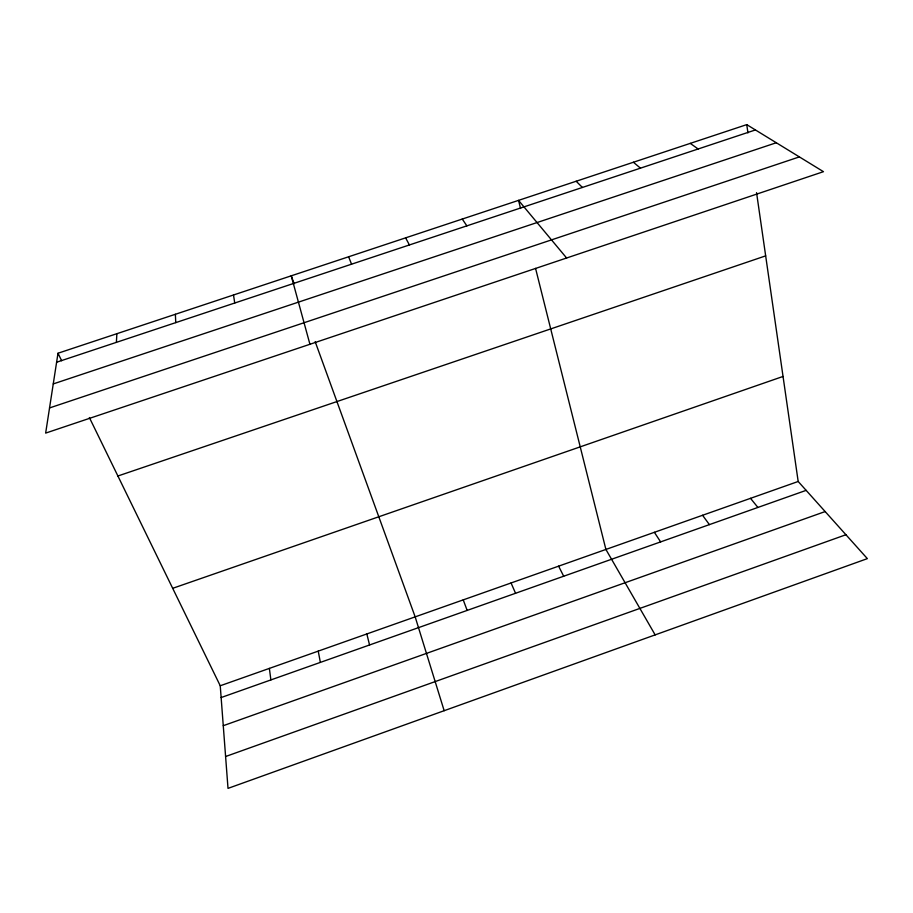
<?xml version="1.0" encoding="UTF-8"?>
<svg xmlns="http://www.w3.org/2000/svg" width="913" height="913" viewBox="0 0 913 913"><rect width="100%" height="100%" fill="white"/><g stroke="black" fill="none" stroke-linecap="round" stroke-linejoin="round"><path stroke-width="1.37" d="M116.385 342.364L116.875 333.69M57.998 353.24L45.65 433.104L823.458 171.678L746.754 124.625L57.998 353.24L61.662 360.749M225.602 756.523L845.929 534.733M223.263 725.698L825.147 511.565M220.238 685.766L798.179 481.482L867.35 558.63L228.01 788.375L220.238 685.766L89.371 417.538M221.129 697.543L806.145 490.361M172.694 588.314L783.046 376.453M117.891 476.004L765.665 255.868M49.542 407.94L799.377 156.899M53.262 383.916L776.312 142.748M56.606 362.233L755.428 129.943M690.251 143.375L698.137 148.99M633.394 162.252L640.47 168.163M576.149 181.242L582.414 187.462M566.608 258.002L518.538 200.369L520.57 208.472M750.509 498.327L757.904 507.445M702.565 515.274L709.401 524.621M462.252 219.052L466.874 225.865M654.37 532.313L660.624 541.9M655.157 634.889L605.901 549.443L535.566 268.388M405.612 237.848L409.412 244.958M558.608 566.163L563.698 576.229M511.052 582.973L515.56 593.267M348.606 256.77L351.562 264.188M463.233 599.875L467.159 610.409M294.123 283.738L291.236 275.817L309.929 344.269M315.168 341.656L415.164 616.857L444.163 710.702M366.832 633.942L369.56 644.977M318.238 651.129L320.36 662.404M233.5 294.979L234.744 303.025M746.754 124.625L747.941 132.887M756.557 192.643L798.179 481.482M269.369 668.396L270.887 679.923M175.376 314.277L175.753 322.631"/></g></svg>
